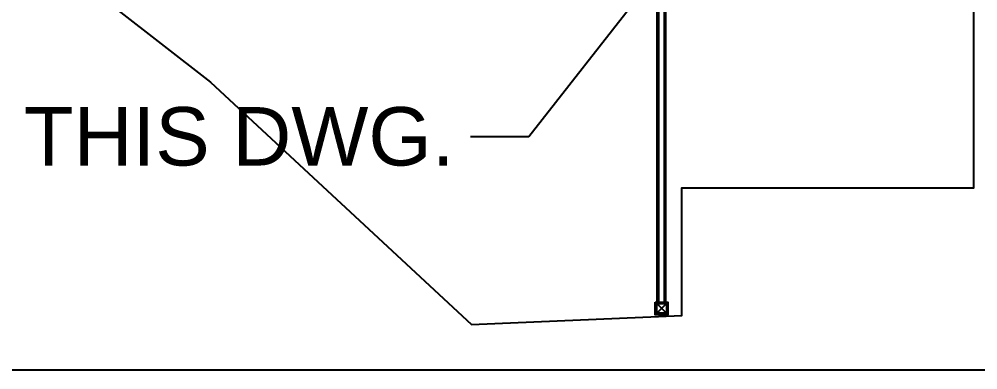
# Model space of a CAD drawing. Header units: millimetres. Extents: x 4080735 to 4152075, y -451436 to -400976.
# Drawn here: x 4141330 to 4147237, y -411283 to -409123 of the extents above; entities that cross this region are included whole.
import ezdxf

# ---------------------------------------------------------------- set-up
doc = ezdxf.new("R2010")
doc.units = ezdxf.units.MM
doc.header["$LTSCALE"] = 60
for name, color, linetype in [('C_BLOCK', 7, 'Continuous'), ('DIM-SCALE', 7, 'Continuous'), ('SITE BOUNDARY-AP', 4, 'xxx'), ('TAN-TIT', 30, 'Continuous')]:
    doc.layers.add(name, color=color, linetype=linetype)
doc.layers.add('DITCH', color=7, linetype='Continuous', lineweight=0)
doc.styles.add('Arial', font='arial.ttf')
doc.styles.get("Standard").update_dxf_attribs({"font": 'romans.shx', "width": 0.75, "bigfont": 'whgtxt.shx'})
doc.linetypes.add('xxx', pattern='A,0.25,-0.022286,["xxx",Standard,S=0.1,R=0,X=0,Y=-0.035957],-0.221744', length=0.49403)
doc.dimstyles.new('일반도면_0050', dxfattribs={"dimtxt": 200, "dimasz": 200, "dimexe": 50, "dimexo": 250, "dimgap": 75, "dimtad": 1, "dimdec": 0, "dimzin": 0, "dimdsep": 46, "dimtxsty": 'Arial', "dimcen": -250, "dimclrd": 7, "dimclre": 7, "dimclrt": 2, "dimadec": 0, "dimazin": 0, "dimtfac": 1, "dimtdec": 0, "dimtix": 1, "dimtmove": 2, "dimatfit": 3, "dimfxl": 1, "dimtolj": 1, "dimtzin": 0, "dimarcsym": 0})

# ---------------------------------------------------------------- blocks, each defined once
blk = doc.blocks.new('KEY PLAN_NEW')
at = {"layer": 'DITCH', "color": 253, "lineweight": -3}
for p, q in [((-1773.5, -2947.9), (-1773.5, -2139.9)), ((-1770.5, -2947.9), (-1770.5, -2139.9)), ((-1758.5, -2947.9), (-1758.5, -2139.9)), ((-1755.5, -2947.9), (-1755.5, -2139.9)), ((-1774.5, -2947.9), (-1754.5, -2967.9)), ((-1754.5, -2947.9), (-1774.5, -2967.9))]:
    blk.add_line(p, q, dxfattribs=at)
for points in [[(-1777.5, -2944.9), (-1751.5, -2944.9), (-1751.5, -2970.9), (-1777.5, -2970.9)], [(-1774.5, -2947.9), (-1754.5, -2947.9), (-1754.5, -2967.9), (-1774.5, -2967.9)]]:
    blk.add_lwpolyline(points, close=True, dxfattribs=at)
at = {"layer": 'SITE BOUNDARY-AP', "color": 253, "linetype": 'Continuous', "ltscale": 10000, "flags": 128}
blk.add_lwpolyline([(-3765.8, -608.8), (-3632.6, -1235.3), (-3494, -1554.1), (-2982.6, -2265.8), (-2690.7, -2493), (-2154.6, -2991.2), (-1723, -2972.4), (-1723, -2710.4), (-1123, -2710.4), (-1123, -2344.4)], dxfattribs=at)
at = {"layer": 'TAN-TIT'}
blk.add_lwpolyline([(-3958.6, -3083.9), (0, -3083.9), (0, 0), (-3958.6, 0)], close=True, dxfattribs=at)

msp = doc.modelspace()

# ---------------------------------------------------------------- block references
at = {"xscale": 3, "yscale": 3, "zscale": 3}
msp.add_blockref('KEY PLAN_NEW', (4150581.9, -402031.5), dxfattribs=at)

# ---------------------------------------------------------------- texts
at = {"layer": 'C_BLOCK', "color": 3, "ltscale": 10, "insert": (4142685.7, -409847.3), "char_height": 360, "attachment_point": 5, "style": 'Arial'}
msp.add_mtext('\\A1;THIS DWG.', dxfattribs=at)

# ---------------------------------------------------------------- leaders
at = {"layer": 'DIM-SCALE'}
msp.add_leader([(4146446.6, -407327.4), (4144470.9, -409847.3), (4144110.9, -409847.3)], dimstyle='일반도면_0050', override={"dimclrd": 1}, dxfattribs=at)

doc.saveas('drawing.dxf')
